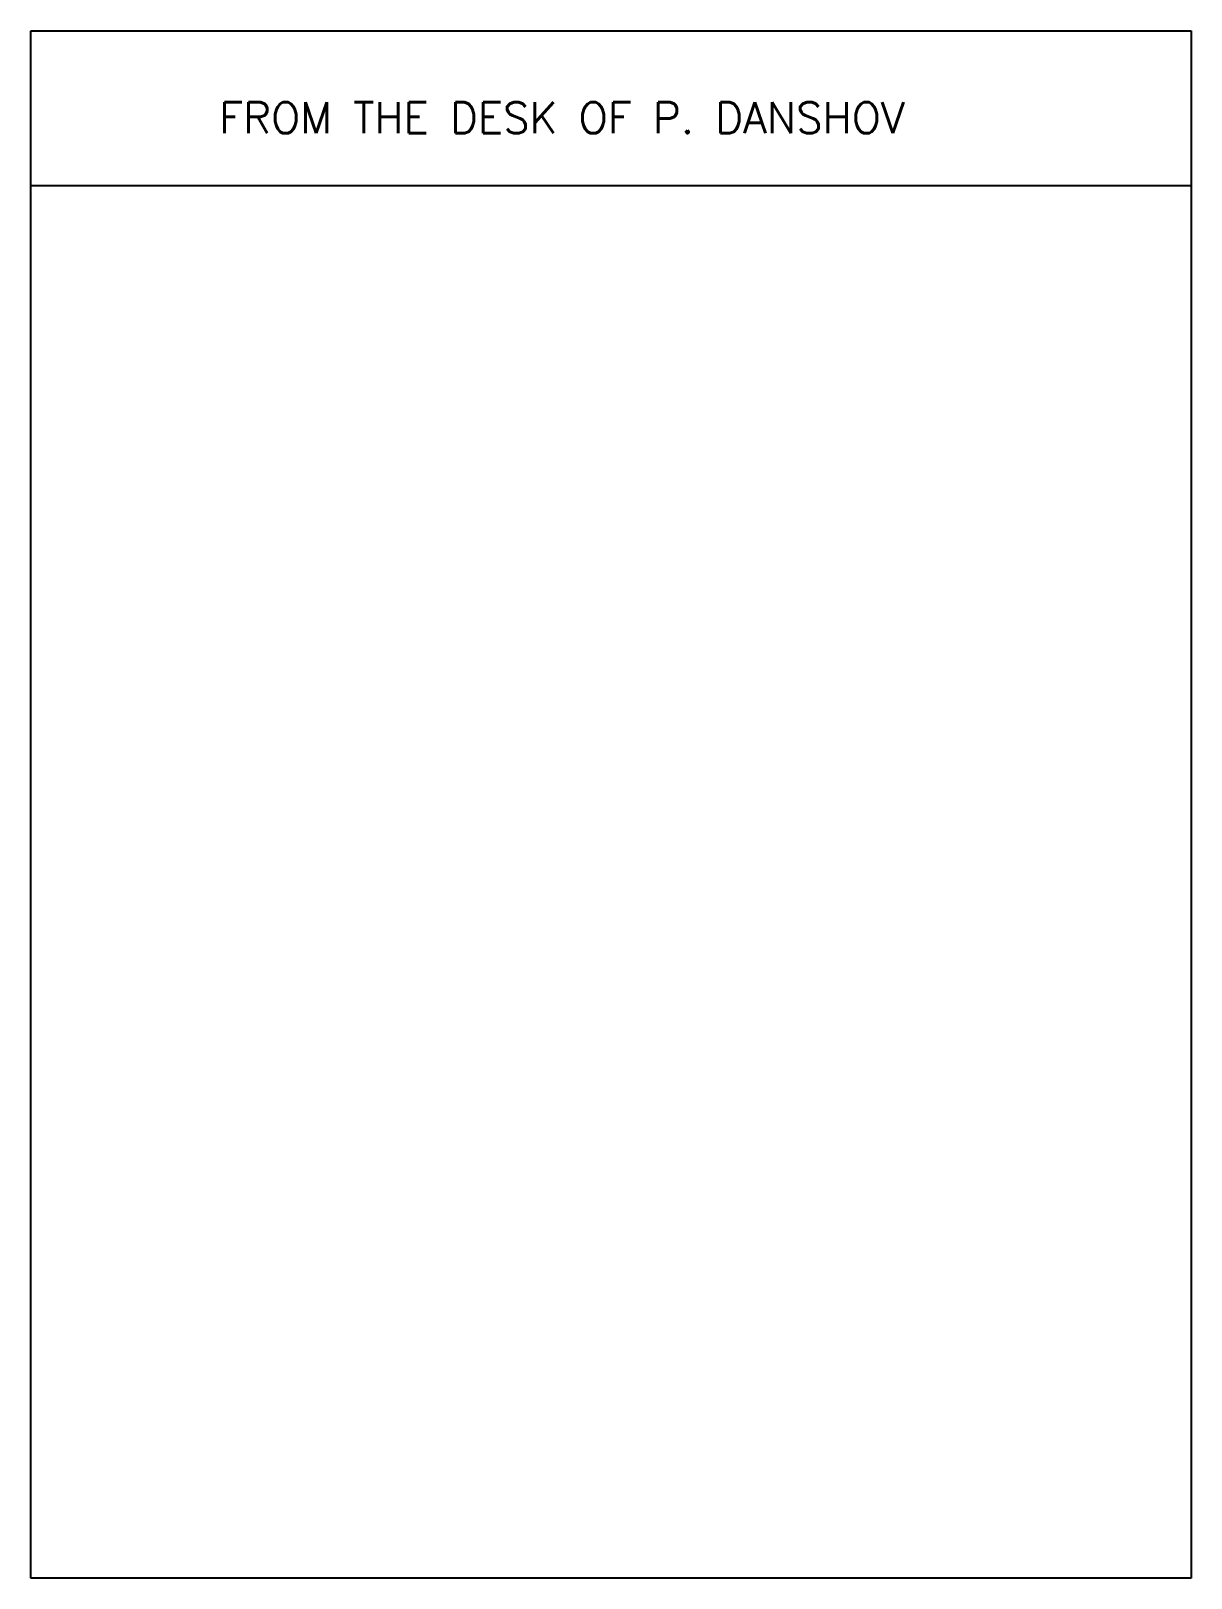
# Model space of a CAD drawing. Header units: inches. Extents: x 0 to 7.5, y 0 to 10.
import ezdxf

# ---------------------------------------------------------------- set-up
doc = ezdxf.new("R2010")
doc.units = ezdxf.units.IN
doc.header["$MEASUREMENT"] = 0
doc.styles.get("Standard").update_dxf_attribs({"font": 'ARIAL.TTF'})

msp = doc.modelspace()

# ---------------------------------------------------------------- linework, layer by layer
for p, q in [((0, 10), (7.5, 10)), ((0, 0), (0, 10)), ((7.5, 10), (7.5, 0)), ((0, 9), (7.5, 9)), ((7.5, 0), (0, 0))]:
    msp.add_line(p, q)

# ---------------------------------------------------------------- texts
at = {"insert": (1.218, 9.539), "char_height": 0.2, "attachment_point": 1}
msp.add_mtext_dynamic_manual_height_columns('{\\Fromans|c0;FROM THE DESK OF P. DANSHOV}', width=6.34736, gutter_width=1, heights=[0], dxfattribs=at)

doc.saveas('drawing.dxf')
